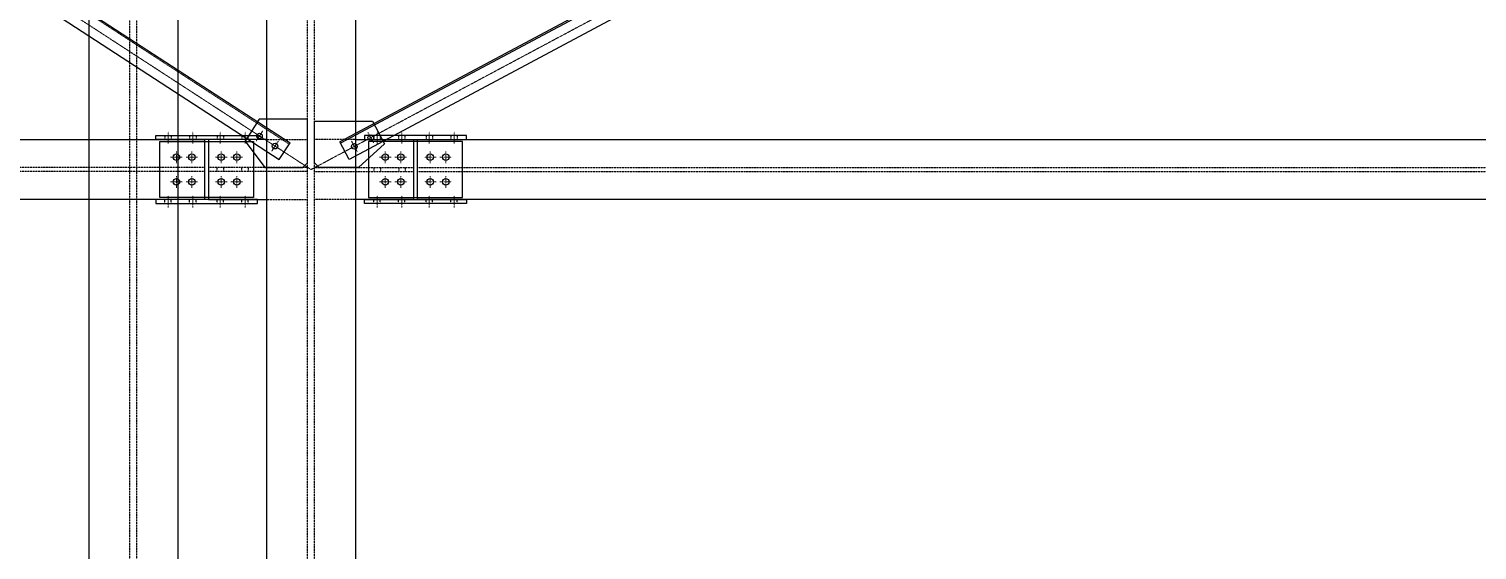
# Model space of a CAD drawing. Header units: millimetres. Extents: x 13669 to 217197, y -88248 to 24578.
# Drawn here: x 69707 to 74389, y -61448 to -59764 of the extents above; entities that cross this region are included whole.
import ezdxf

# ---------------------------------------------------------------- set-up
doc = ezdxf.new("R2010")
doc.units = ezdxf.units.MM
doc.linetypes.add('CENTER2', pattern=[1.125, 0.75, -0.125, 0.125, -0.125])
doc.linetypes.add('DASHED2', pattern=[0.375, 0.25, -0.125])
doc.layers.add('Tx_EJES', color=1, linetype='CENTER2', lineweight=5)
doc.layers.add('Tx_M_OCULTAS FINO', color=1, linetype='DASHED2', lineweight=5)
for name, color, linetype in [('Tx_M_EQUIPOS', 4, 'Continuous'), ('Tx_M_OCULTOS', 2, 'DASHED2'), ('Tx_TEXTOS 2.5', 3, 'Continuous')]:
    doc.layers.add(name, color=color, linetype=linetype)
doc.styles.add('Tx_texto', font='romans.shx')

# ---------------------------------------------------------------- blocks, each defined once
blk = doc.blocks.new('A$Cb393e613')
at = {"layer": 'Tx_EJES'}
for p, q in [((8440.3, 30617.7), (12420.7, 28029.6)), ((17270.7, 30617.7), (12420.7, 28029.6)), ((11958.4, 28114.1), (11958.4, 28151.8)), ((12038.4, 28114.1), (12038.4, 28151.8)), ((12127.3, 28114.1), (12127.3, 28151.8)), ((12207.3, 28114.1), (12207.3, 28151.8)), ((12264.3, 28153.9), (12243.6, 28122)), ((12622.7, 28115.8), (12604.8, 28149.4)), ((12634, 28114.1), (12634, 28151.8)), ((12714, 28114.1), (12714, 28151.8)), ((12802.9, 28114.1), (12802.9, 28151.8)), ((12882.9, 28114.1), (12882.9, 28151.8)), ((12314.6, 28121.2), (12293.9, 28089.3)), ((12569.8, 28087.6), (12551.9, 28121.1)), ((11966.4, 28069.6), (12004.1, 28069.6)), ((12004.1, 28069.6), (11966.4, 28069.6)), ((11985.2, 28050.7), (11985.2, 28088.4)), ((11985.2, 28050.7), (11985.2, 28088.4)), ((12016.4, 28069.6), (12054.1, 28069.6)), ((12054.1, 28069.6), (12016.4, 28069.6)), ((12035.2, 28050.7), (12035.2, 28088.4)), ((12035.2, 28050.7), (12035.2, 28088.4)), ((12111.6, 28069.6), (12149.3, 28069.6)), ((12149.3, 28069.6), (12111.6, 28069.6)), ((12130.5, 28050.7), (12130.5, 28088.4)), ((12130.5, 28050.7), (12130.5, 28088.4)), ((12161.6, 28069.6), (12199.3, 28069.6)), ((12199.3, 28069.6), (12161.6, 28069.6)), ((12180.5, 28050.7), (12180.5, 28088.4)), ((12180.5, 28050.7), (12180.5, 28088.4)), ((12679.7, 28069.6), (12642, 28069.6)), ((12642, 28069.6), (12679.7, 28069.6)), ((12660.8, 28050.7), (12660.8, 28088.4)), ((12660.8, 28050.7), (12660.8, 28088.4)), ((12729.7, 28069.6), (12692, 28069.6)), ((12692, 28069.6), (12729.7, 28069.6)), ((12710.8, 28050.7), (12710.8, 28088.4)), ((12710.8, 28050.7), (12710.8, 28088.4)), ((12787.2, 28069.6), (12824.9, 28069.6)), ((12787.2, 28069.6), (12824.9, 28069.6)), ((12806.1, 28050.7), (12806.1, 28088.4)), ((12806.1, 28050.7), (12806.1, 28088.4)), ((12837.2, 28069.6), (12874.9, 28069.6)), ((12837.2, 28069.6), (12874.9, 28069.6)), ((12856.1, 28050.7), (12856.1, 28088.4)), ((12856.1, 28050.7), (12856.1, 28088.4)), ((11985.2, 27970.7), (11985.2, 28008.4)), ((11985.2, 27970.7), (11985.2, 28008.4)), ((12035.2, 27970.7), (12035.2, 28008.4)), ((12035.2, 27970.7), (12035.2, 28008.4)), ((12130.5, 27970.7), (12130.5, 28008.4)), ((12130.5, 27970.7), (12130.5, 28008.4)), ((12180.5, 27970.7), (12180.5, 28008.4)), ((12180.5, 27970.7), (12180.5, 28008.4)), ((12660.8, 27970.7), (12660.8, 28008.4)), ((12660.8, 27970.7), (12660.8, 28008.4)), ((12710.8, 27970.7), (12710.8, 28008.4)), ((12710.8, 27970.7), (12710.8, 28008.4)), ((12806.1, 27970.7), (12806.1, 28008.4)), ((12806.1, 27970.7), (12806.1, 28008.4)), ((12856.1, 27970.7), (12856.1, 28008.4)), ((12856.1, 27970.7), (12856.1, 28008.4)), ((11966.4, 27989.6), (12004.1, 27989.6)), ((12004.1, 27989.6), (11966.4, 27989.6)), ((12016.4, 27989.6), (12054.1, 27989.6)), ((12054.1, 27989.6), (12016.4, 27989.6)), ((12111.6, 27989.6), (12149.3, 27989.6)), ((12149.3, 27989.6), (12111.6, 27989.6)), ((12161.6, 27989.6), (12199.3, 27989.6)), ((12199.3, 27989.6), (12161.6, 27989.6)), ((12679.7, 27989.6), (12642, 27989.6)), ((12642, 27989.6), (12679.7, 27989.6)), ((12729.7, 27989.6), (12692, 27989.6)), ((12692, 27989.6), (12729.7, 27989.6)), ((12787.2, 27989.6), (12824.9, 27989.6)), ((12787.2, 27989.6), (12824.9, 27989.6)), ((12837.2, 27989.6), (12874.9, 27989.6)), ((12837.2, 27989.6), (12874.9, 27989.6)), ((11958.4, 27945.1), (11958.4, 27907.4)), ((12038.4, 27945.1), (12038.4, 27907.4)), ((12127.3, 27945.1), (12127.3, 27907.4)), ((12207.3, 27945.1), (12207.3, 27907.4)), ((12634, 27945.1), (12634, 27907.4)), ((12714, 27945.1), (12714, 27907.4)), ((12802.9, 27945.1), (12802.9, 27907.4)), ((12882.9, 27945.1), (12882.9, 27907.4))]:
    blk.add_line(p, q, dxfattribs=at)
at = {"layer": 'Tx_M_EQUIPOS'}
for p, q in [((8890.1, 30367.1), (12352.7, 28115.5)), ((16730.7, 30369.2), (12513.5, 28118.8)), ((16732.9, 30365), (12515.7, 28114.5)), ((8855.2, 30313.4), (12317.8, 28061.9)), ((16760.8, 30312.8), (12543.6, 28062.3)), ((12317.8, 28061.9), (12352.7, 28115.5)), ((12543.6, 28062.3), (12513.5, 28118.8))]:
    blk.add_line(p, q, dxfattribs=at)
for points in [[(12565.2, 22237), (12565.2, 30335.5), (12564.2, 31002.2), (12277.2, 31002.2), (12276.2, 30351.4), (12276.2, 22237)], [(11918.4, 28139.3), (12247.3, 28139.3), (12247.3, 28126.6), (11918.4, 28126.6)], [(12922.9, 28139.3), (12594, 28139.3), (12594, 28126.6), (12922.9, 28126.6)], [(12076.4, 27938.8), (12076.4, 27932.6), (8785, 27932.6), (8785, 27938.8), (8785, 28120.4), (8785, 28126.6), (12076.4, 28126.6), (12076.4, 28120.4)], [(12234.5, 27938.8), (11931.3, 27938.8), (11931.3, 28120.4), (12234.5, 28120.4)], [(12606.9, 27938.8), (12910.1, 27938.8), (12910.1, 28120.4), (12606.9, 28120.4)], [(11918.4, 27919.9), (12247.3, 27919.9), (12247.3, 27932.6), (11918.4, 27932.6)], [(12922.9, 27919.9), (12594, 27919.9), (12594, 27932.6), (12922.9, 27932.6)]]:
    blk.add_lwpolyline(points, close=True, dxfattribs=at)
for points in [[(12409.4, 28192.1), (12253.4, 28192.1), (12207.6, 28121.7), (12271.5, 28035.9), (12394.4, 28035.9), (12409.4, 28050.9), (12409.4, 28192.1)], [(12432, 28186.4), (12619, 28186.4), (12658.6, 28112.3), (12574.3, 28035.9), (12447, 28035.9), (12432, 28050.9), (12432, 28186.4)], [(12277.2, 28126.6), (12089.4, 28126.6), (12089.4, 28120.4), (12089.4, 27938.8), (12089.4, 27932.6), (12277.2, 27932.6)], [(12564.2, 28126.6), (12752, 28126.6), (12752, 28120.4), (12752, 27938.8), (12752, 27932.6), (12564.2, 27932.6)], [(16926.4, 27938.8), (16926.4, 27932.6), (12765, 27932.6), (12765, 27938.8), (12765, 28120.4), (12765, 28126.6), (16926.4, 28126.6), (16926.4, 28120.4), (16926.4, 27938.8)]]:
    blk.add_lwpolyline(points, dxfattribs=at)
for centre, radius in [((12254, 28138), 9), ((12613.8, 28132.6), 9), ((12304.3, 28105.3), 9), ((12560.8, 28104.4), 9), ((11985.2, 28069.6), 10.5), ((11985.2, 28069.6), 10.5), ((12035.2, 28069.6), 10.5), ((12035.2, 28069.6), 10.5), ((12130.5, 28069.6), 10.5), ((12130.5, 28069.6), 10.5), ((12180.5, 28069.6), 10.5), ((12180.5, 28069.6), 10.5), ((12660.8, 28069.6), 10.5), ((12660.8, 28069.6), 10.5), ((12710.8, 28069.6), 10.5), ((12710.8, 28069.6), 10.5), ((12806.1, 28069.6), 10.5), ((12806.1, 28069.6), 10.5), ((12856.1, 28069.6), 10.5), ((12856.1, 28069.6), 10.5), ((11985.2, 27989.6), 10.5), ((11985.2, 27989.6), 10.5), ((12035.2, 27989.6), 10.5), ((12035.2, 27989.6), 10.5), ((12130.5, 27989.6), 10.5), ((12130.5, 27989.6), 10.5), ((12180.5, 27989.6), 10.5), ((12180.5, 27989.6), 10.5), ((12660.8, 27989.6), 10.5), ((12660.8, 27989.6), 10.5), ((12710.8, 27989.6), 10.5), ((12710.8, 27989.6), 10.5), ((12806.1, 27989.6), 10.5), ((12806.1, 27989.6), 10.5), ((12856.1, 27989.6), 10.5), ((12856.1, 27989.6), 10.5)]:
    blk.add_circle(centre, radius, dxfattribs=at)
at = {"layer": 'Tx_M_OCULTAS FINO'}
blk.add_line((8887.5, 30363), (12350.1, 28111.5), dxfattribs=at)
at = {"layer": 'Tx_M_OCULTOS', "extrusion": (6.12323e-17, 1, -1.83697e-16)}
for p, q in [((12409.4, 22237), (12409.4, 31002.2)), ((12432, 22237), (12432, 31002.2))]:
    blk.add_line(p, q, dxfattribs=at)
at = {"layer": 'Tx_M_OCULTOS'}
for p, q in [((11948.2, 28139.3), (11948.2, 28126.6)), ((11968.9, 28139.3), (11968.9, 28126.6)), ((12028.2, 28139.3), (12028.2, 28126.6)), ((12048.9, 28139.3), (12048.9, 28126.6)), ((12117.1, 28139.3), (12117.1, 28126.6)), ((12137.8, 28139.3), (12137.8, 28126.6)), ((12197.1, 28139.3), (12197.1, 28126.6)), ((12217.8, 28139.3), (12217.8, 28126.6)), ((12623.5, 28139.3), (12623.5, 28126.6)), ((12644.3, 28139.3), (12644.3, 28126.6)), ((12703.5, 28139.3), (12703.5, 28126.6)), ((12724.3, 28139.3), (12724.3, 28126.6)), ((12792.4, 28139.3), (12792.4, 28126.6)), ((12813.2, 28139.3), (12813.2, 28126.6)), ((12872.4, 28139.3), (12872.4, 28126.6)), ((12893.2, 28139.3), (12893.2, 28126.6)), ((12277.2, 28126.6), (12409.4, 28126.6)), ((12564.2, 28126.6), (12432, 28126.6)), ((12076.4, 28035.9), (8785, 28035.9)), ((12076.4, 28023.3), (8785, 28023.3)), ((12409.4, 28035.9), (12089.4, 28035.9)), ((12409.4, 28023.3), (12089.4, 28023.3)), ((12116.3, 28035.9), (12116.3, 28023.3)), ((12137.4, 28035.9), (12137.4, 28023.3)), ((12196.3, 28035.9), (12196.3, 28023.3)), ((12217.4, 28035.9), (12217.4, 28023.3)), ((12432, 28035.9), (12752, 28035.9)), ((12432, 28023.3), (12752, 28023.3)), ((12624, 28035.9), (12624, 28023.3)), ((12645, 28035.9), (12645, 28023.3)), ((12704, 28035.9), (12704, 28023.3)), ((12725, 28035.9), (12725, 28023.3)), ((12765, 28035.9), (16926.4, 28035.9)), ((12765, 28023.3), (16926.4, 28023.3)), ((11948.2, 27919.9), (11948.2, 27932.6)), ((11968.9, 27919.9), (11968.9, 27932.6)), ((12028.2, 27919.9), (12028.2, 27932.6)), ((12048.9, 27919.9), (12048.9, 27932.6)), ((12117.1, 27919.9), (12117.1, 27932.6)), ((12137.8, 27919.9), (12137.8, 27932.6)), ((12197.1, 27919.9), (12197.1, 27932.6)), ((12217.8, 27919.9), (12217.8, 27932.6)), ((12277.2, 27932.6), (12409.4, 27932.6)), ((12564.2, 27932.6), (12432, 27932.6)), ((12623.5, 27919.9), (12623.5, 27932.6)), ((12644.3, 27919.9), (12644.3, 27932.6)), ((12703.5, 27919.9), (12703.5, 27932.6)), ((12724.3, 27919.9), (12724.3, 27932.6)), ((12792.4, 27919.9), (12792.4, 27932.6)), ((12813.2, 27919.9), (12813.2, 27932.6)), ((12872.4, 27919.9), (12872.4, 27932.6)), ((12893.2, 27919.9), (12893.2, 27932.6))]:
    blk.add_line(p, q, dxfattribs=at)
at = {"layer": 'Tx_TEXTOS 2.5', "style": 'Tx_texto', "width": 0.7}
for p in [(6234.9, 20825.2), (6375.1, 20825.2)]:
    blk.add_attdef('1:50', p, '', height=125, dxfattribs=at)

msp = doc.modelspace()

# ---------------------------------------------------------------- block references
msp.add_blockref('A$Cb393e613', (58198.3266401, -88247.7902922))

# ---------------------------------------------------------------- next in the draw order: linework, layer by layer
at = {"layer": 'Tx_M_EQUIPOS'}
msp.add_lwpolyline([(70189.309871, -65386.1360055), (70189.309871, -57287.5641806), (70188.309871, -56620.8560056), (69901.309871, -56620.8560056), (69900.309871, -57271.6641806), (69900.309871, -65386.1360055)], close=True, dxfattribs=at)
at = {"layer": 'Tx_M_OCULTOS', "extrusion": (6.12323e-17, 1, -1.83697e-16)}
for p, q in [((70033.509871, -65386.1360055), (70033.509871, -56620.8560056)), ((70056.109871, -65386.1360055), (70056.109871, -56620.8560056))]:
    msp.add_line(p, q, dxfattribs=at)

doc.saveas('drawing.dxf')
